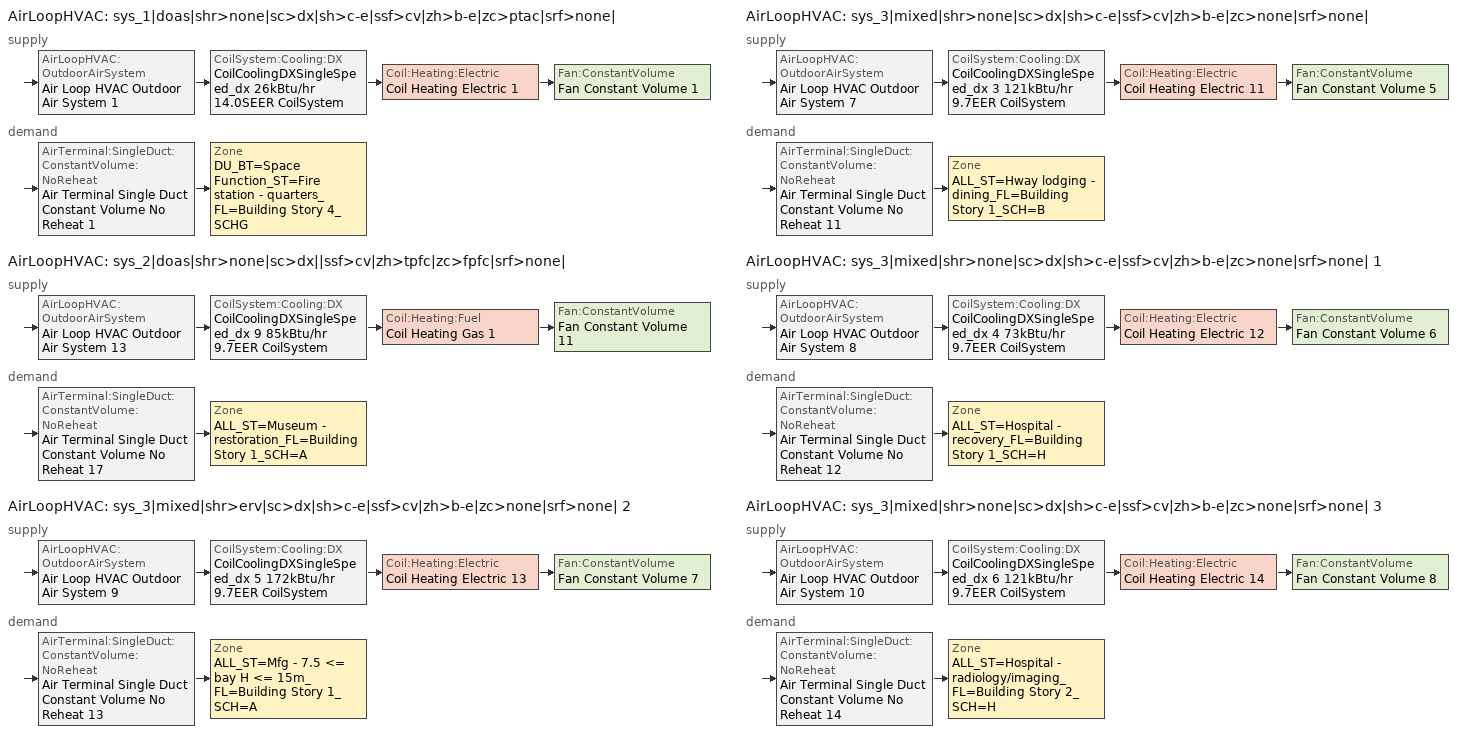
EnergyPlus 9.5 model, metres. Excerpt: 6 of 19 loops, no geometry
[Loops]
AirLoopHVAC 'sys_1|doas|shr>none|sc>dx|sh>c-e|ssf>cv|zh>b-e|zc>ptac|srf>none|'
 supply: AirLoopHVAC:OutdoorAirSystem 'Air Loop HVAC Outdoor Air System 1' > CoilSystem:Cooling:DX 'CoilCoolingDXSingleSpeed_dx 26kBtu/hr 14.0SEER CoilSystem' > Coil:Heating:Electric 'Coil Heating Electric 1' > Fan:ConstantVolume 'Fan Constant Volume 1'
 demand: AirTerminal:SingleDuct:ConstantVolume:NoReheat 'Air Terminal Single Duct Constant Volume No Reheat 1' > Zone 'DU_BT=Space Function_ST=Fire station - quarters_FL=Building Story 4_SCHG'
AirLoopHVAC 'sys_2|doas|shr>none|sc>dx||ssf>cv|zh>tpfc|zc>fpfc|srf>none|'
 supply: AirLoopHVAC:OutdoorAirSystem 'Air Loop HVAC Outdoor Air System 13' > CoilSystem:Cooling:DX 'CoilCoolingDXSingleSpeed_dx 9 85kBtu/hr 9.7EER CoilSystem' > Coil:Heating:Fuel 'Coil Heating Gas 1' > Fan:ConstantVolume 'Fan Constant Volume 11'
 demand: AirTerminal:SingleDuct:ConstantVolume:NoReheat 'Air Terminal Single Duct Constant Volume No Reheat 17' > Zone 'ALL_ST=Museum - restoration_FL=Building Story 1_SCH=A'
AirLoopHVAC 'sys_3|mixed|shr>erv|sc>dx|sh>c-e|ssf>cv|zh>b-e|zc>none|srf>none| 2'
 supply: AirLoopHVAC:OutdoorAirSystem 'Air Loop HVAC Outdoor Air System 9' > CoilSystem:Cooling:DX 'CoilCoolingDXSingleSpeed_dx 5 172kBtu/hr 9.7EER CoilSystem' > Coil:Heating:Electric 'Coil Heating Electric 13' > Fan:ConstantVolume 'Fan Constant Volume 7'
 demand: AirTerminal:SingleDuct:ConstantVolume:NoReheat 'Air Terminal Single Duct Constant Volume No Reheat 13' > Zone 'ALL_ST=Mfg - 7.5 <= bay H <= 15m_FL=Building Story 1_SCH=A'
AirLoopHVAC 'sys_3|mixed|shr>none|sc>dx|sh>c-e|ssf>cv|zh>b-e|zc>none|srf>none|'
 supply: AirLoopHVAC:OutdoorAirSystem 'Air Loop HVAC Outdoor Air System 7' > CoilSystem:Cooling:DX 'CoilCoolingDXSingleSpeed_dx 3 121kBtu/hr 9.7EER CoilSystem' > Coil:Heating:Electric 'Coil Heating Electric 11' > Fan:ConstantVolume 'Fan Constant Volume 5'
 demand: AirTerminal:SingleDuct:ConstantVolume:NoReheat 'Air Terminal Single Duct Constant Volume No Reheat 11' > Zone 'ALL_ST=Hway lodging - dining_FL=Building Story 1_SCH=B'
AirLoopHVAC 'sys_3|mixed|shr>none|sc>dx|sh>c-e|ssf>cv|zh>b-e|zc>none|srf>none| 1'
 supply: AirLoopHVAC:OutdoorAirSystem 'Air Loop HVAC Outdoor Air System 8' > CoilSystem:Cooling:DX 'CoilCoolingDXSingleSpeed_dx 4 73kBtu/hr 9.7EER CoilSystem' > Coil:Heating:Electric 'Coil Heating Electric 12' > Fan:ConstantVolume 'Fan Constant Volume 6'
 demand: AirTerminal:SingleDuct:ConstantVolume:NoReheat 'Air Terminal Single Duct Constant Volume No Reheat 12' > Zone 'ALL_ST=Hospital - recovery_FL=Building Story 1_SCH=H'
AirLoopHVAC 'sys_3|mixed|shr>none|sc>dx|sh>c-e|ssf>cv|zh>b-e|zc>none|srf>none| 3'
 supply: AirLoopHVAC:OutdoorAirSystem 'Air Loop HVAC Outdoor Air System 10' > CoilSystem:Cooling:DX 'CoilCoolingDXSingleSpeed_dx 6 121kBtu/hr 9.7EER CoilSystem' > Coil:Heating:Electric 'Coil Heating Electric 14' > Fan:ConstantVolume 'Fan Constant Volume 8'
 demand: AirTerminal:SingleDuct:ConstantVolume:NoReheat 'Air Terminal Single Duct Constant Volume No Reheat 14' > Zone 'ALL_ST=Hospital - radiology/imaging_FL=Building Story 2_SCH=H'
[ZoneControl:Thermostat] Temperature Difference Between Cutout And Setpoint {deltaC}=0
Name | Zone or ZoneList | Control Type Schedule | Control 1
ALL_ST=Hospital - radiology/imaging_FL=Building Story 2_SCH=H Thermostat | ALL_ST=Hospital - radiology/imaging_FL=Building Story 2_SCH=H | ALL_ST=Hospital - radiology/imaging_FL=Building Story 2_SCH=H Thermostat Schedule | Space Function Hospital - radiology/imaging Thermostat 3
ALL_ST=Hospital - recovery_FL=Building Story 1_SCH=H Thermostat | ALL_ST=Hospital - recovery_FL=Building Story 1_SCH=H | ALL_ST=Hospital - recovery_FL=Building Story 1_SCH=H Thermostat Schedule | Space Function Hospital - recovery Thermostat 3
ALL_ST=Hway lodging - dining_FL=Building Story 1_SCH=B Thermostat | ALL_ST=Hway lodging - dining_FL=Building Story 1_SCH=B | ALL_ST=Hway lodging - dining_FL=Building Story 1_SCH=B Thermostat Schedule | Space Function Hway lodging - dining Thermostat 3
ALL_ST=Mfg - 7.5 <= bay H <= 15m_FL=Building Story 1_SCH=A Thermostat | ALL_ST=Mfg - 7.5 <= bay H <= 15m_FL=Building Story 1_SCH=A | ALL_ST=Mfg - 7.5 <= bay H <= 15m_FL=Building Story 1_SCH=A Thermostat Schedule | Space Function Mfg - 7.5 <= bay H <= 15m Thermostat 3
ALL_ST=Museum - restoration_FL=Building Story 1_SCH=A Thermostat | ALL_ST=Museum - restoration_FL=Building Story 1_SCH=A | ALL_ST=Museum - restoration_FL=Building Story 1_SCH=A Thermostat Schedule | Space Function Museum - restoration Thermostat 3
DU_BT=Space Function_ST=Fire station - quarters_FL=Building Story 4_SCHG Thermostat | DU_BT=Space Function_ST=Fire station - quarters_FL=Building Story 4_SCHG | DU_BT=Space Function_ST=Fire station - quarters_FL=Building Story 4_SCHG Thermostat Schedule | Space Function Fire station - quarters Thermostat 3
[ThermostatSetpoint:DualSetpoint]
Name | Heating Setpoint Temperature Schedule | Cooling Setpoint Temperature Schedule
Space Function Hospital - radiology/imaging Thermostat 3; Space Function Hospital - recovery Thermostat 3 | NECB-H-Thermostat Setpoint-Heating | NECB-H-Thermostat Setpoint-Cooling
Space Function Hway lodging - dining Thermostat 3 | NECB-B-Thermostat Setpoint-Heating | NECB-B-Thermostat Setpoint-Cooling
Space Function Mfg - 7.5 <= bay H <= 15m Thermostat 3; Space Function Museum - restoration Thermostat 3 | NECB-A-Thermostat Setpoint-Heating | NECB-A-Thermostat Setpoint-Cooling
Space Function Fire station - quarters Thermostat 3 | NECB-G-Thermostat Setpoint-Heating | NECB-G-Thermostat Setpoint-Cooling
[ZoneHVAC:Baseboard:Convective:Electric] Availability Schedule=Always On Discrete; Heating Design Capacity {W}=Autosize; Efficiency=1
Zone HVAC Baseboard Convective Electric 17; Zone HVAC Baseboard Convective Electric 15; Zone HVAC Baseboard Convective Electric 14; Zone HVAC Baseboard Convective Electric 16; Zone HVAC Baseboard Convective Electric 1
[AirTerminal:SingleDuct:ConstantVolume:NoReheat] Availability Schedule=Always On Discrete; Maximum Air Flow Rate {m3/s}=AutoSize
Air Terminal Single Duct Constant Volume No Reheat 14; Air Terminal Single Duct Constant Volume No Reheat 12; Air Terminal Single Duct Constant Volume No Reheat 11; Air Terminal Single Duct Constant Volume No Reheat 13; Air Terminal Single Duct Constant Volume No Reheat 17; Air Terminal Single Duct Constant Volume No Reheat 1
[Zone equipment]
ALL_ST=Hospital - radiology/imaging_FL=Building Story 2_SCH=H: Zone HVAC Baseboard Convective Electric 17, Air Terminal Single Duct Constant Volume No Reheat 14
ALL_ST=Hospital - recovery_FL=Building Story 1_SCH=H: Zone HVAC Baseboard Convective Electric 15, Air Terminal Single Duct Constant Volume No Reheat 12
ALL_ST=Hway lodging - dining_FL=Building Story 1_SCH=B: Zone HVAC Baseboard Convective Electric 14, Air Terminal Single Duct Constant Volume No Reheat 11
ALL_ST=Mfg - 7.5 <= bay H <= 15m_FL=Building Story 1_SCH=A: Zone HVAC Baseboard Convective Electric 16, Air Terminal Single Duct Constant Volume No Reheat 13
ALL_ST=Museum - restoration_FL=Building Story 1_SCH=A: Zone HVAC Four Pipe Fan Coil 1, Air Terminal Single Duct Constant Volume No Reheat 17
DU_BT=Space Function_ST=Fire station - quarters_FL=Building Story 4_SCHG: DU_BT=Space Function_ST=Fire station - quarters_FL=Building Story 4_SCHG PTAC, Zone HVAC Baseboard Convective Electric 1, Air Terminal Single Duct Constant Volume No Reheat 1
[Sizing:Zone] Zone Cooling Design Supply Air Temperature Input Method=TemperatureDifference; Zone Cooling Design Supply Air Temperature {C}=14; Zone Cooling Design Supply Air Temperature Difference {deltaC}=11; Zone Heating Design Supply Air Temperature Input Method=TemperatureDifference; Zone Heating Design Supply Air Temperature {C}=40; Zone Heating Design Supply Air Temperature Difference {deltaC}=21; Zone Cooling Design Supply Air Humidity Ratio {kgWater/kgDryAir}=0.0085; Zone Heating Design Supply Air Humidity Ratio {kgWater/kgDryAir}=0.008; Zone Heating Sizing Factor=1.3; Zone Cooling Sizing Factor=1.1; Cooling Design Air Flow Method=DesignDay; Cooling Design Air Flow Rate {m3/s}=0; Cooling Minimum Air Flow per Zone Floor Area {m3/s-m2}=0.000762; Cooling Minimum Air Flow {m3/s}=0; Cooling Minimum Air Flow Fraction=0; Heating Design Air Flow Method=DesignDay; Heating Design Air Flow Rate {m3/s}=0; Heating Maximum Air Flow per Zone Floor Area {m3/s-m2}=0.002032; Heating Maximum Air Flow {m3/s}=0.141576; Heating Maximum Air Flow Fraction=0.3; Account for Dedicated Outdoor Air System=No
Name | Design Specification Outdoor Air Object
ALL_ST=Hospital - radiology/imaging_FL=Building Story 2_SCH=H | Space Function Hospital - radiology/imaging Ventilation
ALL_ST=Hospital - recovery_FL=Building Story 1_SCH=H | Space Function Hospital - recovery Ventilation
ALL_ST=Hway lodging - dining_FL=Building Story 1_SCH=B | Space Function Hway lodging - dining Ventilation
ALL_ST=Mfg - 7.5 <= bay H <= 15m_FL=Building Story 1_SCH=A | Space Function Mfg - 7.5 <= bay H <= 15m Ventilation
ALL_ST=Museum - restoration_FL=Building Story 1_SCH=A | Space Function Museum - restoration Ventilation
DU_BT=Space Function_ST=Fire station - quarters_FL=Building Story 4_SCHG | Space Function Fire station - quarters Ventilation
[Controller:MechanicalVentilation] Demand Controlled Ventilation=No; System Outdoor Air Method=ZoneSum
Name | Availability Schedule | Zone or ZoneList Name 1 | Design Specification Outdoor Air Object Name 1
Controller Mechanical Ventilation 10 | sys_3|mixed|shr>none|sc>dx|sh>c-e|ssf>cv|zh>b-e|zc>none|srf>none| 3 Occ Sch | ALL_ST=Hospital - radiology/imaging_FL=Building Story 2_SCH=H | Space Function Hospital - radiology/imaging Ventilation
Controller Mechanical Ventilation 8 | sys_3|mixed|shr>none|sc>dx|sh>c-e|ssf>cv|zh>b-e|zc>none|srf>none| 1 Occ Sch | ALL_ST=Hospital - recovery_FL=Building Story 1_SCH=H | Space Function Hospital - recovery Ventilation
Controller Mechanical Ventilation 7 | sys_3|mixed|shr>none|sc>dx|sh>c-e|ssf>cv|zh>b-e|zc>none|srf>none| Occ Sch | ALL_ST=Hway lodging - dining_FL=Building Story 1_SCH=B | Space Function Hway lodging - dining Ventilation
Controller Mechanical Ventilation 9 | sys_3|mixed|shr>none|sc>dx|sh>c-e|ssf>cv|zh>b-e|zc>none|srf>none| 2 Occ Sch | ALL_ST=Mfg - 7.5 <= bay H <= 15m_FL=Building Story 1_SCH=A | Space Function Mfg - 7.5 <= bay H <= 15m Ventilation
Controller Mechanical Ventilation 13 | sys_2|doas|shr>none|sc>dx||ssf>cv|zh>tpfc|zc>fpfc|srf>none| Occ Sch | ALL_ST=Museum - restoration_FL=Building Story 1_SCH=A | Space Function Museum - restoration Ventilation
Controller Mechanical Ventilation 1 | sys_1|doas|shr>none|sc>dx|sh>c-e|ssf>cv|zh>b-e|zc>ptac|srf>none| Occ Sch | DU_BT=Space Function_ST=Fire station - quarters_FL=Building Story 4_SCHG | Space Function Fire station - quarters Ventilation
[DesignSpecification:OutdoorAir] Outdoor Air Method=Sum; Outdoor Air Flow per Zone {m3/s}=0; Outdoor Air Flow Air Changes per Hour {1/hr}=0
Name | Outdoor Air Flow per Person {m3/s-person} | Outdoor Air Flow per Zone Floor Area {m3/s-m2}
Space Function Hospital - radiology/imaging Ventilation | 0 | 0.00254
Space Function Hospital - recovery Ventilation | 0.0304482 | 0
Space Function Hway lodging - dining Ventilation | 0.0711223 | 0
Space Function Mfg - 7.5 <= bay H <= 15m Ventilation | 0 | 0.00762
Space Function Museum - restoration Ventilation | 0.0152241 | 0
Space Function Fire station - quarters Ventilation | 0.0380603 | 0
[Coil:Heating:Electric] Efficiency=1; Nominal Capacity {W}=Autosize
Name | Availability Schedule
Coil Heating Electric 2 | ON_OFF_ALWAYS_OFF
Coil Heating Electric 1; Coil Heating Electric 13; Coil Heating Electric 11; Coil Heating Electric 12; Coil Heating Electric 14 | Always On Discrete
[Fan:ConstantVolume] Fan Total Efficiency=0.39975; Pressure Rise {Pa}=640; Maximum Flow Rate {m3/s}=AutoSize; Motor Efficiency=0.615; Motor In Airstream Fraction=1
Name | Availability Schedule
Fan Constant Volume 2 | Always On Discrete
Fan Constant Volume 1 | sys_1|doas|shr>none|sc>dx|sh>c-e|ssf>cv|zh>b-e|zc>ptac|srf>none| Occ Sch
Fan Constant Volume 11 | sys_2|doas|shr>none|sc>dx||ssf>cv|zh>tpfc|zc>fpfc|srf>none| Occ Sch
Fan Constant Volume 7 | sys_3|mixed|shr>none|sc>dx|sh>c-e|ssf>cv|zh>b-e|zc>none|srf>none| 2 Occ Sch
Fan Constant Volume 5 | sys_3|mixed|shr>none|sc>dx|sh>c-e|ssf>cv|zh>b-e|zc>none|srf>none| Occ Sch
Fan Constant Volume 6 | sys_3|mixed|shr>none|sc>dx|sh>c-e|ssf>cv|zh>b-e|zc>none|srf>none| 1 Occ Sch
Fan Constant Volume 8 | sys_3|mixed|shr>none|sc>dx|sh>c-e|ssf>cv|zh>b-e|zc>none|srf>none| 3 Occ Sch
[ZoneHVAC:PackagedTerminalAirConditioner]
DU_BT=Space Function_ST=Fire station - quarters_FL=Building Story 4_SCHG PTAC: Availability Schedule=Always On Discrete; Cooling Supply Air Flow Rate {m3/s}=Autosize; Heating Supply Air Flow Rate {m3/s}=Autosize; No Load Supply Air Flow Rate {m3/s}=Autosize; Cooling Outdoor Air Flow Rate {m3/s}=1e-05; Heating Outdoor Air Flow Rate {m3/s}=1e-05; No Load Outdoor Air Flow Rate {m3/s}=1e-05; Supply Air Fan=Fan Constant Volume 2; Heating Coil=Coil Heating Electric 2; Cooling Coil=Coil Cooling DX Single Speed 1 55kBtu/hr 9.3EER; Fan Placement=DrawThrough
[Coil:Cooling:DX:SingleSpeed] Gross Rated Total Cooling Capacity {W}=Autosize; Gross Rated Sensible Heat Ratio=Autosize; Rated Air Flow Rate {m3/s}=Autosize; Rated Evaporator Fan Power Per Volume Flow Rate {W/(m3/s)}=773.3; Total Cooling Capacity Function of Temperature Curve=DXCOOL-NECB2011-REF-CAPFT; Total Cooling Capacity Function of Flow Fraction Curve=DXCOOL-NECB2011-REF-CAPFFLOW; Energy Input Ratio Function of Temperature Curve=DXCOOL-NECB2011-REF-COOLEIRFT; Energy Input Ratio Function of Flow Fraction Curve=DXCOOL-NECB2011-REF-COOLEIRFFLOW; Part Load Fraction Correlation Curve=DXCOOL-NECB2011-REF-COOLPLFFPLR; Minimum Outdoor Dry-Bulb Temperature for Compressor Operation {C}=-25; Condenser Type=AirCooled; Evaporative Condenser Effectiveness=0; Evaporative Condenser Air Flow Rate {m3/s}=Autosize; Evaporative Condenser Pump Rated Power Consumption {W}=Autosize; Crankcase Heater Capacity {W}=0; Maximum Outdoor Dry-Bulb Temperature for Crankcase Heater Operation {C}=0; Basin Heater Capacity {W/K}=0; Basin Heater Setpoint Temperature {C}=10
Name | Availability Schedule | Gross Rated Cooling COP {W/W}
Coil Cooling DX Single Speed 1 55kBtu/hr 9.3EER | Always On Discrete | 3.23448
CoilCoolingDXSingleSpeed_dx 26kBtu/hr 14.0SEER | Always On Discrete | 4.11713
CoilCoolingDXSingleSpeed_dx 9 85kBtu/hr 9.7EER | tpfc_clg_availability | 3.36599
CoilCoolingDXSingleSpeed_dx 5 172kBtu/hr 9.7EER; CoilCoolingDXSingleSpeed_dx 3 121kBtu/hr 9.7EER; CoilCoolingDXSingleSpeed_dx 4 73kBtu/hr 9.7EER; CoilCoolingDXSingleSpeed_dx 6 121kBtu/hr 9.7EER | Always On Discrete | 3.36599
[AirLoopHVAC] Design Supply Air Flow Rate {m3/s}=AutoSize; Design Return Air Flow Fraction of Supply Air Flow=1
sys_1|doas|shr>none|sc>dx|sh>c-e|ssf>cv|zh>b-e|zc>ptac|srf>none|; sys_2|doas|shr>none|sc>dx||ssf>cv|zh>tpfc|zc>fpfc|srf>none|; sys_3|mixed|shr>erv|sc>dx|sh>c-e|ssf>cv|zh>b-e|zc>none|srf>none| 2; sys_3|mixed|shr>none|sc>dx|sh>c-e|ssf>cv|zh>b-e|zc>none|srf>none|; sys_3|mixed|shr>none|sc>dx|sh>c-e|ssf>cv|zh>b-e|zc>none|srf>none| 1; sys_3|mixed|shr>none|sc>dx|sh>c-e|ssf>cv|zh>b-e|zc>none|srf>none| 3
[Sizing:System] Design Outdoor Air Flow Rate {m3/s}=Autosize; Central Heating Maximum System Air Flow Ratio=1; Preheat Design Temperature {C}=7; Preheat Design Humidity Ratio {kgWater/kgDryAir}=0.008; Precool Design Temperature {C}=13; Precool Design Humidity Ratio {kgWater/kgDryAir}=0.008; Central Cooling Design Supply Air Temperature {C}=13; Type of Zone Sum to Use=NonCoincident; Central Cooling Design Supply Air Humidity Ratio {kgWater/kgDryAir}=0.0085; Central Heating Design Supply Air Humidity Ratio {kgWater/kgDryAir}=0.008; Cooling Supply Air Flow Rate Method=DesignDay; Cooling Supply Air Flow Rate {m3/s}=0; Cooling Supply Air Flow Rate Per Floor Area {m3/s-m2}=0.00996765; Cooling Fraction of Autosized Cooling Supply Air Flow Rate=1; Cooling Supply Air Flow Rate Per Unit Cooling Capacity {m3/s-W}=3.94755e-05; Heating Supply Air Flow Rate Method=DesignDay; Heating Supply Air Flow Rate {m3/s}=0; Heating Supply Air Flow Rate Per Floor Area {m3/s-m2}=0.00996765; Heating Fraction of Autosized Heating Supply Air Flow Rate=1; Heating Fraction of Autosized Cooling Supply Air Flow Rate=1; Heating Supply Air Flow Rate Per Unit Heating Capacity {m3/s-W}=3.15882e-05; System Outdoor Air Method=ZoneSum; Zone Maximum Outdoor Air Fraction=1; Cooling Design Capacity Method=CoolingDesignCapacity; Cooling Design Capacity {W}=Autosize; Cooling Design Capacity Per Floor Area {W/m2}=234.7; Fraction of Autosized Cooling Design Capacity=1; Heating Design Capacity Method=HeatingDesignCapacity; Heating Design Capacity {W}=Autosize; Heating Design Capacity Per Floor Area {W/m2}=157; Fraction of Autosized Heating Design Capacity=1; Central Cooling Capacity Control Method=OnOff
Name | Type of Load to Size On | Central Heating Design Supply Air Temperature {C} | 100% Outdoor Air in Cooling | 100% Outdoor Air in Heating
sys_1|doas|shr>none|sc>dx|sh>c-e|ssf>cv|zh>b-e|zc>ptac|srf>none| | VentilationRequirement | 43 | Yes | Yes
sys_2|doas|shr>none|sc>dx||ssf>cv|zh>tpfc|zc>fpfc|srf>none| | Sensible | 13.1 | No | No
sys_3|mixed|shr>erv|sc>dx|sh>c-e|ssf>cv|zh>b-e|zc>none|srf>none| 2; sys_3|mixed|shr>none|sc>dx|sh>c-e|ssf>cv|zh>b-e|zc>none|srf>none|; sys_3|mixed|shr>none|sc>dx|sh>c-e|ssf>cv|zh>b-e|zc>none|srf>none| 1; sys_3|mixed|shr>none|sc>dx|sh>c-e|ssf>cv|zh>b-e|zc>none|srf>none| 3 | Sensible | 43 | No | No
[Controller:OutdoorAir] Minimum Outdoor Air Flow Rate {m3/s}=Autosize; Maximum Outdoor Air Flow Rate {m3/s}=Autosize; Economizer Control Action Type=ModulateFlow; Lockout Type=NoLockout; Minimum Limit Type=FixedMinimum; High Humidity Control=No; Control High Indoor Humidity Based on Outdoor Humidity Ratio=Yes
Name | Economizer Control Type | Economizer Maximum Limit Dry-Bulb Temperature {C} | Economizer Maximum Limit Enthalpy {J/kg} | Economizer Minimum Limit Dry-Bulb Temperature {C} | Minimum Outdoor Air Schedule | Mechanical Ventilation Controller | Heat Recovery Bypass Control Type
Controller Outdoor Air 1 | NoEconomizer | 28 | 64000 | -100 | sys_1|doas|shr>none|sc>dx|sh>c-e|ssf>cv|zh>b-e|zc>ptac|srf>none| Occ Sch | Controller Mechanical Ventilation 1 | BypassWhenWithinEconomizerLimits
Controller Outdoor Air 13 | DifferentialEnthalpy |  |  |  | sys_2|doas|shr>none|sc>dx||ssf>cv|zh>tpfc|zc>fpfc|srf>none| Occ Sch | Controller Mechanical Ventilation 13 | BypassWhenWithinEconomizerLimits
Controller Outdoor Air 9 | DifferentialEnthalpy |  |  |  | sys_3|mixed|shr>none|sc>dx|sh>c-e|ssf>cv|zh>b-e|zc>none|srf>none| 2 Occ Sch | Controller Mechanical Ventilation 9 | BypassWhenOAFlowGreaterThanMinimum
Controller Outdoor Air 7 | DifferentialEnthalpy |  |  |  | sys_3|mixed|shr>none|sc>dx|sh>c-e|ssf>cv|zh>b-e|zc>none|srf>none| Occ Sch | Controller Mechanical Ventilation 7 | BypassWhenWithinEconomizerLimits
Controller Outdoor Air 8 | DifferentialEnthalpy |  |  |  | sys_3|mixed|shr>none|sc>dx|sh>c-e|ssf>cv|zh>b-e|zc>none|srf>none| 1 Occ Sch | Controller Mechanical Ventilation 8 | BypassWhenWithinEconomizerLimits
Controller Outdoor Air 10 | DifferentialEnthalpy |  |  |  | sys_3|mixed|shr>none|sc>dx|sh>c-e|ssf>cv|zh>b-e|zc>none|srf>none| 3 Occ Sch | Controller Mechanical Ventilation 10 | BypassWhenWithinEconomizerLimits
[SetpointManager:MixedAir] Control Variable=Temperature
Node 35 OS Default SPM; Node 33 OS Default SPM; Node 32 OS Default SPM; Node 272 OS Default SPM; Node 271 OS Default SPM; Node 270 OS Default SPM; Node 197 OS Default SPM; Node 196 OS Default SPM; Node 195 OS Default SPM; Node 173 OS Default SPM; Node 172 OS Default SPM; Node 171 OS Default SPM; Node 185 OS Default SPM; Node 184 OS Default SPM; Node 183 OS Default SPM; Node 209 OS Default SPM; Node 208 OS Default SPM; Node 207 OS Default SPM
[CoilSystem:Cooling:DX]
Name | Availability Schedule | Cooling Coil
CoilCoolingDXSingleSpeed_dx 26kBtu/hr 14.0SEER CoilSystem | Always On Discrete | CoilCoolingDXSingleSpeed_dx 26kBtu/hr 14.0SEER
CoilCoolingDXSingleSpeed_dx 9 85kBtu/hr 9.7EER CoilSystem | tpfc_clg_availability | CoilCoolingDXSingleSpeed_dx 9 85kBtu/hr 9.7EER
CoilCoolingDXSingleSpeed_dx 5 172kBtu/hr 9.7EER CoilSystem | Always On Discrete | CoilCoolingDXSingleSpeed_dx 5 172kBtu/hr 9.7EER
CoilCoolingDXSingleSpeed_dx 3 121kBtu/hr 9.7EER CoilSystem | Always On Discrete | CoilCoolingDXSingleSpeed_dx 3 121kBtu/hr 9.7EER
CoilCoolingDXSingleSpeed_dx 4 73kBtu/hr 9.7EER CoilSystem | Always On Discrete | CoilCoolingDXSingleSpeed_dx 4 73kBtu/hr 9.7EER
CoilCoolingDXSingleSpeed_dx 6 121kBtu/hr 9.7EER CoilSystem | Always On Discrete | CoilCoolingDXSingleSpeed_dx 6 121kBtu/hr 9.7EER
[SetpointManager:Scheduled]
Setpoint Manager Scheduled 1: Control Variable=Temperature; Schedule=Makeup-Air Unit Supply Air Temp
[Coil:Heating:Fuel]
Coil Heating Gas 1: Availability Schedule=Always On Discrete; Fuel Type=NaturalGas; Burner Efficiency=0.924; Nominal Capacity {W}=AutoSize; Parasitic Electric Load {W}=0; Part Load Fraction Correlation Curve=FURNACE-EFFPLR-NECB2011; Parasitic Fuel Load {W}=0
[SetpointManager:SingleZone:Reheat] Control Variable=Temperature
Name | Minimum Supply Air Temperature {C} | Maximum Supply Air Temperature {C} | Control Zone
Setpoint Manager Single Zone Reheat 9 | 13.1 | 13 | ALL_ST=Museum - restoration_FL=Building Story 1_SCH=A
Setpoint Manager Single Zone Reheat 5 | 13 | 43 | ALL_ST=Mfg - 7.5 <= bay H <= 15m_FL=Building Story 1_SCH=A
Setpoint Manager Single Zone Reheat 3 | 13 | 43 | ALL_ST=Hway lodging - dining_FL=Building Story 1_SCH=B
Setpoint Manager Single Zone Reheat 4 | 13 | 43 | ALL_ST=Hospital - recovery_FL=Building Story 1_SCH=H
Setpoint Manager Single Zone Reheat 6 | 13 | 43 | ALL_ST=Hospital - radiology/imaging_FL=Building Story 2_SCH=H
[HeatExchanger:AirToAir:SensibleAndLatent]
sys_3|mixed|shr>none|sc>dx|sh>c-e|ssf>cv|zh>b-e|zc>none|srf>none| 2 ERV: Availability Schedule=Always On Discrete; Nominal Supply Air Flow Rate {m3/s}=Autosize; Sensible Effectiveness at 100% Heating Air Flow=0.5; Latent Effectiveness at 100% Heating Air Flow=0.5; Sensible Effectiveness at 75% Heating Air Flow=0.5; Latent Effectiveness at 75% Heating Air Flow=0.5; Sensible Effectiveness at 100% Cooling Air Flow=0.5; Latent Effectiveness at 100% Cooling Air Flow=0.5; Sensible Effectiveness at 75% Cooling Air Flow=0.5; Latent Effectiveness at 75% Cooling Air Flow=0.5; Nominal Electric Power {W}=2236.94; Supply Air Outlet Temperature Control=Yes; Heat Exchanger Type=Rotary; Frost Control Type=ExhaustOnly; Threshold Temperature {C}=-23.3; Initial Defrost Time Fraction=0.167; Rate of Defrost Time Fraction Increase {1/K}=1.44; Economizer Lockout=Yes
[SetpointManager:OutdoorAirPretreat]
Setpoint Manager Outdoor Air Pretreat 1: Control Variable=Temperature; Minimum Setpoint Temperature {C}=-99; Maximum Setpoint Temperature {C}=99; Minimum Setpoint Humidity Ratio {kgWater/kgDryAir}=1e-05; Maximum Setpoint Humidity Ratio {kgWater/kgDryAir}=1
[Schedule:Compact]
ALL_ST=Hospital - radiology/imaging_FL=Building Story 2_SCH=H Thermostat Schedule; ALL_ST=Hospital - recovery_FL=Building Story 1_SCH=H Thermostat Schedule; ALL_ST=Hway lodging - dining_FL=Building Story 1_SCH=B Thermostat Schedule; ALL_ST=Mfg - 7.5 <= bay H <= 15m_FL=Building Story 1_SCH=A Thermostat Schedule; ALL_ST=Museum - restoration_FL=Building Story 1_SCH=A Thermostat Schedule; DU_BT=Space Function_ST=Fire station - quarters_FL=Building Story 4_SCHG Thermostat Schedule: Through: 12/31, For: AllDays, Until: 24:00, 4
[Schedule:Day:Interval]
NECB-H-Thermostat Setpoint-Heating Sun|Hol Day; NECB-H-Thermostat Setpoint-Heating Default|Wkdy Day; NECB-H-Thermostat Setpoint-Heating Sat Day; NECB-H-Thermostat Setpoint-Heating Default; NECB-G-Thermostat Setpoint-Heating Sun|Hol Day; NECB-G-Thermostat Setpoint-Heating Default|Wkdy Day; NECB-G-Thermostat Setpoint-Heating Sat Day; NECB-G-Thermostat Setpoint-Heating Default: No, 01:00, 22, 07:00, 18, 08:00, 20, 24:00, 22
NECB-H-Thermostat Setpoint-Cooling Sun|Hol Day; NECB-H-Thermostat Setpoint-Cooling Default|Wkdy Day; NECB-H-Thermostat Setpoint-Cooling Sat Day; NECB-H-Thermostat Setpoint-Cooling Default; NECB-G-Thermostat Setpoint-Cooling Sun|Hol Day; NECB-G-Thermostat Setpoint-Cooling Default|Wkdy Day; NECB-G-Thermostat Setpoint-Cooling Sat Day; NECB-G-Thermostat Setpoint-Cooling Default: No, 24:00, 24
sys_3|mixed|shr>none|sc>dx|sh>c-e|ssf>cv|zh>b-e|zc>none|srf>none| 3 Occ Sch Default; sys_3|mixed|shr>none|sc>dx|sh>c-e|ssf>cv|zh>b-e|zc>none|srf>none| 3 Occ Sch Summer Design Day; sys_3|mixed|shr>none|sc>dx|sh>c-e|ssf>cv|zh>b-e|zc>none|srf>none| 3 Occ Sch Winter Design Day; sys_3|mixed|shr>none|sc>dx|sh>c-e|ssf>cv|zh>b-e|zc>none|srf>none| 1 Occ Sch Default; sys_3|mixed|shr>none|sc>dx|sh>c-e|ssf>cv|zh>b-e|zc>none|srf>none| 1 Occ Sch Summer Design Day; sys_3|mixed|shr>none|sc>dx|sh>c-e|ssf>cv|zh>b-e|zc>none|srf>none| 1 Occ Sch Winter Design Day; sys_3|mixed|shr>none|sc>dx|sh>c-e|ssf>cv|zh>b-e|zc>none|srf>none| Occ Sch Summer Design Day; sys_3|mixed|shr>none|sc>dx|sh>c-e|ssf>cv|zh>b-e|zc>none|srf>none| Occ Sch Winter Design Day; sys_3|mixed|shr>none|sc>dx|sh>c-e|ssf>cv|zh>b-e|zc>none|srf>none| 2 Occ Sch Summer Design Day; sys_3|mixed|shr>none|sc>dx|sh>c-e|ssf>cv|zh>b-e|zc>none|srf>none| 2 Occ Sch Winter Design Day; sys_2|doas|shr>none|sc>dx||ssf>cv|zh>tpfc|zc>fpfc|srf>none| Occ Sch Summer Design Day; sys_2|doas|shr>none|sc>dx||ssf>cv|zh>tpfc|zc>fpfc|srf>none| Occ Sch Winter Design Day; sys_1|doas|shr>none|sc>dx|sh>c-e|ssf>cv|zh>b-e|zc>ptac|srf>none| Occ Sch Default; sys_1|doas|shr>none|sc>dx|sh>c-e|ssf>cv|zh>b-e|zc>ptac|srf>none| Occ Sch Summer Design Day; sys_1|doas|shr>none|sc>dx|sh>c-e|ssf>cv|zh>b-e|zc>ptac|srf>none| Occ Sch Winter Design Day; tpfc_clg_availability_sch_rule_day 1: No, 24:00, 1
NECB-B-Thermostat Setpoint-Heating Sun|Hol Day: No, 01:00, 18, 02:00, 22, 09:00, 18, 10:00, 20, 23:00, 22, 24:00, 18
NECB-B-Thermostat Setpoint-Heating Default|Wkdy Day; NECB-B-Thermostat Setpoint-Heating Sat Day; NECB-B-Thermostat Setpoint-Heating Default: No, 02:00, 22, 08:00, 18, 09:00, 20, 24:00, 22
NECB-B-Thermostat Setpoint-Cooling Sun|Hol Day: No, 09:00, 35, 23:00, 24, 24:00, 35
NECB-B-Thermostat Setpoint-Cooling Default|Wkdy Day; NECB-B-Thermostat Setpoint-Cooling Sat Day; NECB-B-Thermostat Setpoint-Cooling Default: No, 01:00, 24, 08:00, 35, 24:00, 24
sys_3|mixed|shr>none|sc>dx|sh>c-e|ssf>cv|zh>b-e|zc>none|srf>none| Occ Sch Sunday: No, 01:00, 0, 02:00, 1, 11:00, 0, 23:00, 1, 24:00, 0
sys_3|mixed|shr>none|sc>dx|sh>c-e|ssf>cv|zh>b-e|zc>none|srf>none| Occ Sch Default: No, 01:00, 1, 10:00, 0, 24:00, 1
sys_3|mixed|shr>none|sc>dx|sh>c-e|ssf>cv|zh>b-e|zc>none|srf>none| Occ Sch Saturday: No, 02:00, 1, 10:00, 0, 24:00, 1
NECB-A-Thermostat Setpoint-Heating Sun|Hol Day; NECB-A-Thermostat Setpoint-Heating Sat Day: No, 24:00, 18
NECB-A-Thermostat Setpoint-Heating Default|Wkdy Day; NECB-A-Thermostat Setpoint-Heating Default: No, 06:00, 18, 07:00, 20, 21:00, 22, 24:00, 18
NECB-A-Thermostat Setpoint-Cooling Sun|Hol Day; NECB-A-Thermostat Setpoint-Cooling Sat Day: No, 24:00, 35
NECB-A-Thermostat Setpoint-Cooling Default|Wkdy Day; NECB-A-Thermostat Setpoint-Cooling Default: No, 06:00, 35, 21:00, 24, 24:00, 35
sys_3|mixed|shr>none|sc>dx|sh>c-e|ssf>cv|zh>b-e|zc>none|srf>none| 2 Occ Sch Sunday; sys_2|doas|shr>none|sc>dx||ssf>cv|zh>tpfc|zc>fpfc|srf>none| Occ Sch Sunday; Schedule Day 7; tpfc_clg_availability_sch_rule_day; tpfc_clg_availability_sch_rule_day 2: No, 24:00, 0
sys_3|mixed|shr>none|sc>dx|sh>c-e|ssf>cv|zh>b-e|zc>none|srf>none| 2 Occ Sch Default; sys_2|doas|shr>none|sc>dx||ssf>cv|zh>tpfc|zc>fpfc|srf>none| Occ Sch Default: No, 08:00, 0, 19:00, 1, 24:00, 0
sunON_OFF_ALWAYS_OFF 1; wkdON_OFF_ALWAYS_OFF 1; satON_OFF_ALWAYS_OFF 1; Schedule Day 3: No, 01:00, 0, 02:00, 0, 03:00, 0, 04:00, 0, 05:00, 0, 06:00, 0, 07:00, 0, 08:00, 0, 09:00, 0, 10:00, 0, 11:00, 0, 12:00, 0, 13:00, 0, 14:00, 0, 15:00, 0, 16:00, 0, 17:00, 0, 18:00, 0, 19:00, 0, 20:00, 0, 21:00, 0, 22:00, 0, 23:00, 0, 24:00, 0
Makeup Air Unit Supply Air Temp Default: No, 24:00, 20
[Schedule:Week:Daily]
NECB-H-Thermostat Setpoint-Heating Week Rule - Jan1-Dec31: NECB-H-Thermostat Setpoint-Heating Sun|Hol Day, NECB-H-Thermostat Setpoint-Heating Default|Wkdy Day, NECB-H-Thermostat Setpoint-Heating Default|Wkdy Day, NECB-H-Thermostat Setpoint-Heating Default|Wkdy Day, NECB-H-Thermostat Setpoint-Heating Default|Wkdy Day, NECB-H-Thermostat Setpoint-Heating Default|Wkdy Day, NECB-H-Thermostat Setpoint-Heating Sat Day, NECB-H-Thermostat Setpoint-Heating Default, NECB-H-Thermostat Setpoint-Heating Default, NECB-H-Thermostat Setpoint-Heating Default, NECB-H-Thermostat Setpoint-Heating Default, NECB-H-Thermostat Setpoint-Heating Default
NECB-H-Thermostat Setpoint-Cooling Week Rule - Jan1-Dec31: NECB-H-Thermostat Setpoint-Cooling Sun|Hol Day, NECB-H-Thermostat Setpoint-Cooling Default|Wkdy Day, NECB-H-Thermostat Setpoint-Cooling Default|Wkdy Day, NECB-H-Thermostat Setpoint-Cooling Default|Wkdy Day, NECB-H-Thermostat Setpoint-Cooling Default|Wkdy Day, NECB-H-Thermostat Setpoint-Cooling Default|Wkdy Day, NECB-H-Thermostat Setpoint-Cooling Sat Day, NECB-H-Thermostat Setpoint-Cooling Default, NECB-H-Thermostat Setpoint-Cooling Default, NECB-H-Thermostat Setpoint-Cooling Default, NECB-H-Thermostat Setpoint-Cooling Default, NECB-H-Thermostat Setpoint-Cooling Default
sys_3|mixed|shr>none|sc>dx|sh>c-e|ssf>cv|zh>b-e|zc>none|srf>none| 3 Occ Sch Week Rule - Jan1-Dec31: sys_3|mixed|shr>none|sc>dx|sh>c-e|ssf>cv|zh>b-e|zc>none|srf>none| 3 Occ Sch Default, sys_3|mixed|shr>none|sc>dx|sh>c-e|ssf>cv|zh>b-e|zc>none|srf>none| 3 Occ Sch Default, sys_3|mixed|shr>none|sc>dx|sh>c-e|ssf>cv|zh>b-e|zc>none|srf>none| 3 Occ Sch Default, sys_3|mixed|shr>none|sc>dx|sh>c-e|ssf>cv|zh>b-e|zc>none|srf>none| 3 Occ Sch Default, sys_3|mixed|shr>none|sc>dx|sh>c-e|ssf>cv|zh>b-e|zc>none|srf>none| 3 Occ Sch Default, sys_3|mixed|shr>none|sc>dx|sh>c-e|ssf>cv|zh>b-e|zc>none|srf>none| 3 Occ Sch Default, sys_3|mixed|shr>none|sc>dx|sh>c-e|ssf>cv|zh>b-e|zc>none|srf>none| 3 Occ Sch Default, sys_3|mixed|shr>none|sc>dx|sh>c-e|ssf>cv|zh>b-e|zc>none|srf>none| 3 Occ Sch Default, sys_3|mixed|shr>none|sc>dx|sh>c-e|ssf>cv|zh>b-e|zc>none|srf>none| 3 Occ Sch Summer Design Day, sys_3|mixed|shr>none|sc>dx|sh>c-e|ssf>cv|zh>b-e|zc>none|srf>none| 3 Occ Sch Winter Design Day, sys_3|mixed|shr>none|sc>dx|sh>c-e|ssf>cv|zh>b-e|zc>none|srf>none| 3 Occ Sch Default, sys_3|mixed|shr>none|sc>dx|sh>c-e|ssf>cv|zh>b-e|zc>none|srf>none| 3 Occ Sch Default
sys_3|mixed|shr>none|sc>dx|sh>c-e|ssf>cv|zh>b-e|zc>none|srf>none| 1 Occ Sch Week Rule - Jan1-Dec31: sys_3|mixed|shr>none|sc>dx|sh>c-e|ssf>cv|zh>b-e|zc>none|srf>none| 1 Occ Sch Default, sys_3|mixed|shr>none|sc>dx|sh>c-e|ssf>cv|zh>b-e|zc>none|srf>none| 1 Occ Sch Default, sys_3|mixed|shr>none|sc>dx|sh>c-e|ssf>cv|zh>b-e|zc>none|srf>none| 1 Occ Sch Default, sys_3|mixed|shr>none|sc>dx|sh>c-e|ssf>cv|zh>b-e|zc>none|srf>none| 1 Occ Sch Default, sys_3|mixed|shr>none|sc>dx|sh>c-e|ssf>cv|zh>b-e|zc>none|srf>none| 1 Occ Sch Default, sys_3|mixed|shr>none|sc>dx|sh>c-e|ssf>cv|zh>b-e|zc>none|srf>none| 1 Occ Sch Default, sys_3|mixed|shr>none|sc>dx|sh>c-e|ssf>cv|zh>b-e|zc>none|srf>none| 1 Occ Sch Default, sys_3|mixed|shr>none|sc>dx|sh>c-e|ssf>cv|zh>b-e|zc>none|srf>none| 1 Occ Sch Default, sys_3|mixed|shr>none|sc>dx|sh>c-e|ssf>cv|zh>b-e|zc>none|srf>none| 1 Occ Sch Summer Design Day, sys_3|mixed|shr>none|sc>dx|sh>c-e|ssf>cv|zh>b-e|zc>none|srf>none| 1 Occ Sch Winter Design Day, sys_3|mixed|shr>none|sc>dx|sh>c-e|ssf>cv|zh>b-e|zc>none|srf>none| 1 Occ Sch Default, sys_3|mixed|shr>none|sc>dx|sh>c-e|ssf>cv|zh>b-e|zc>none|srf>none| 1 Occ Sch Default
NECB-B-Thermostat Setpoint-Heating Week Rule - Jan1-Dec31: NECB-B-Thermostat Setpoint-Heating Sun|Hol Day, NECB-B-Thermostat Setpoint-Heating Default|Wkdy Day, NECB-B-Thermostat Setpoint-Heating Default|Wkdy Day, NECB-B-Thermostat Setpoint-Heating Default|Wkdy Day, NECB-B-Thermostat Setpoint-Heating Default|Wkdy Day, NECB-B-Thermostat Setpoint-Heating Default|Wkdy Day, NECB-B-Thermostat Setpoint-Heating Sat Day, NECB-B-Thermostat Setpoint-Heating Default, NECB-B-Thermostat Setpoint-Heating Default, NECB-B-Thermostat Setpoint-Heating Default, NECB-B-Thermostat Setpoint-Heating Default, NECB-B-Thermostat Setpoint-Heating Default
NECB-B-Thermostat Setpoint-Cooling Week Rule - Jan1-Dec31: NECB-B-Thermostat Setpoint-Cooling Sun|Hol Day, NECB-B-Thermostat Setpoint-Cooling Default|Wkdy Day, NECB-B-Thermostat Setpoint-Cooling Default|Wkdy Day, NECB-B-Thermostat Setpoint-Cooling Default|Wkdy Day, NECB-B-Thermostat Setpoint-Cooling Default|Wkdy Day, NECB-B-Thermostat Setpoint-Cooling Default|Wkdy Day, NECB-B-Thermostat Setpoint-Cooling Sat Day, NECB-B-Thermostat Setpoint-Cooling Default, NECB-B-Thermostat Setpoint-Cooling Default, NECB-B-Thermostat Setpoint-Cooling Default, NECB-B-Thermostat Setpoint-Cooling Default, NECB-B-Thermostat Setpoint-Cooling Default
sys_3|mixed|shr>none|sc>dx|sh>c-e|ssf>cv|zh>b-e|zc>none|srf>none| Occ Sch Week Rule - Jan1-Dec31: sys_3|mixed|shr>none|sc>dx|sh>c-e|ssf>cv|zh>b-e|zc>none|srf>none| Occ Sch Sunday, sys_3|mixed|shr>none|sc>dx|sh>c-e|ssf>cv|zh>b-e|zc>none|srf>none| Occ Sch Default, sys_3|mixed|shr>none|sc>dx|sh>c-e|ssf>cv|zh>b-e|zc>none|srf>none| Occ Sch Default, sys_3|mixed|shr>none|sc>dx|sh>c-e|ssf>cv|zh>b-e|zc>none|srf>none| Occ Sch Default, sys_3|mixed|shr>none|sc>dx|sh>c-e|ssf>cv|zh>b-e|zc>none|srf>none| Occ Sch Default, sys_3|mixed|shr>none|sc>dx|sh>c-e|ssf>cv|zh>b-e|zc>none|srf>none| Occ Sch Default, sys_3|mixed|shr>none|sc>dx|sh>c-e|ssf>cv|zh>b-e|zc>none|srf>none| Occ Sch Saturday, sys_3|mixed|shr>none|sc>dx|sh>c-e|ssf>cv|zh>b-e|zc>none|srf>none| Occ Sch Default, sys_3|mixed|shr>none|sc>dx|sh>c-e|ssf>cv|zh>b-e|zc>none|srf>none| Occ Sch Summer Design Day, sys_3|mixed|shr>none|sc>dx|sh>c-e|ssf>cv|zh>b-e|zc>none|srf>none| Occ Sch Winter Design Day, sys_3|mixed|shr>none|sc>dx|sh>c-e|ssf>cv|zh>b-e|zc>none|srf>none| Occ Sch Default, sys_3|mixed|shr>none|sc>dx|sh>c-e|ssf>cv|zh>b-e|zc>none|srf>none| Occ Sch Default
NECB-A-Thermostat Setpoint-Heating Week Rule - Jan1-Dec31: NECB-A-Thermostat Setpoint-Heating Sun|Hol Day, NECB-A-Thermostat Setpoint-Heating Default|Wkdy Day, NECB-A-Thermostat Setpoint-Heating Default|Wkdy Day, NECB-A-Thermostat Setpoint-Heating Default|Wkdy Day, NECB-A-Thermostat Setpoint-Heating Default|Wkdy Day, NECB-A-Thermostat Setpoint-Heating Default|Wkdy Day, NECB-A-Thermostat Setpoint-Heating Sat Day, NECB-A-Thermostat Setpoint-Heating Default, NECB-A-Thermostat Setpoint-Heating Default, NECB-A-Thermostat Setpoint-Heating Default, NECB-A-Thermostat Setpoint-Heating Default, NECB-A-Thermostat Setpoint-Heating Default
NECB-A-Thermostat Setpoint-Cooling Week Rule - Jan1-Dec31: NECB-A-Thermostat Setpoint-Cooling Sun|Hol Day, NECB-A-Thermostat Setpoint-Cooling Default|Wkdy Day, NECB-A-Thermostat Setpoint-Cooling Default|Wkdy Day, NECB-A-Thermostat Setpoint-Cooling Default|Wkdy Day, NECB-A-Thermostat Setpoint-Cooling Default|Wkdy Day, NECB-A-Thermostat Setpoint-Cooling Default|Wkdy Day, NECB-A-Thermostat Setpoint-Cooling Sat Day, NECB-A-Thermostat Setpoint-Cooling Default, NECB-A-Thermostat Setpoint-Cooling Default, NECB-A-Thermostat Setpoint-Cooling Default, NECB-A-Thermostat Setpoint-Cooling Default, NECB-A-Thermostat Setpoint-Cooling Default
sys_3|mixed|shr>none|sc>dx|sh>c-e|ssf>cv|zh>b-e|zc>none|srf>none| 2 Occ Sch Week Rule - Jan1-Dec31: sys_3|mixed|shr>none|sc>dx|sh>c-e|ssf>cv|zh>b-e|zc>none|srf>none| 2 Occ Sch Sunday, sys_3|mixed|shr>none|sc>dx|sh>c-e|ssf>cv|zh>b-e|zc>none|srf>none| 2 Occ Sch Default, sys_3|mixed|shr>none|sc>dx|sh>c-e|ssf>cv|zh>b-e|zc>none|srf>none| 2 Occ Sch Default, sys_3|mixed|shr>none|sc>dx|sh>c-e|ssf>cv|zh>b-e|zc>none|srf>none| 2 Occ Sch Default, sys_3|mixed|shr>none|sc>dx|sh>c-e|ssf>cv|zh>b-e|zc>none|srf>none| 2 Occ Sch Default, sys_3|mixed|shr>none|sc>dx|sh>c-e|ssf>cv|zh>b-e|zc>none|srf>none| 2 Occ Sch Default, sys_3|mixed|shr>none|sc>dx|sh>c-e|ssf>cv|zh>b-e|zc>none|srf>none| 2 Occ Sch Sunday, sys_3|mixed|shr>none|sc>dx|sh>c-e|ssf>cv|zh>b-e|zc>none|srf>none| 2 Occ Sch Default, sys_3|mixed|shr>none|sc>dx|sh>c-e|ssf>cv|zh>b-e|zc>none|srf>none| 2 Occ Sch Summer Design Day, sys_3|mixed|shr>none|sc>dx|sh>c-e|ssf>cv|zh>b-e|zc>none|srf>none| 2 Occ Sch Winter Design Day, sys_3|mixed|shr>none|sc>dx|sh>c-e|ssf>cv|zh>b-e|zc>none|srf>none| 2 Occ Sch Default, sys_3|mixed|shr>none|sc>dx|sh>c-e|ssf>cv|zh>b-e|zc>none|srf>none| 2 Occ Sch Default
sys_2|doas|shr>none|sc>dx||ssf>cv|zh>tpfc|zc>fpfc|srf>none| Occ Sch Week Rule - Jan1-Dec31: sys_2|doas|shr>none|sc>dx||ssf>cv|zh>tpfc|zc>fpfc|srf>none| Occ Sch Sunday, sys_2|doas|shr>none|sc>dx||ssf>cv|zh>tpfc|zc>fpfc|srf>none| Occ Sch Default, sys_2|doas|shr>none|sc>dx||ssf>cv|zh>tpfc|zc>fpfc|srf>none| Occ Sch Default, sys_2|doas|shr>none|sc>dx||ssf>cv|zh>tpfc|zc>fpfc|srf>none| Occ Sch Default, sys_2|doas|shr>none|sc>dx||ssf>cv|zh>tpfc|zc>fpfc|srf>none| Occ Sch Default, sys_2|doas|shr>none|sc>dx||ssf>cv|zh>tpfc|zc>fpfc|srf>none| Occ Sch Default, sys_2|doas|shr>none|sc>dx||ssf>cv|zh>tpfc|zc>fpfc|srf>none| Occ Sch Sunday, sys_2|doas|shr>none|sc>dx||ssf>cv|zh>tpfc|zc>fpfc|srf>none| Occ Sch Default, sys_2|doas|shr>none|sc>dx||ssf>cv|zh>tpfc|zc>fpfc|srf>none| Occ Sch Summer Design Day, sys_2|doas|shr>none|sc>dx||ssf>cv|zh>tpfc|zc>fpfc|srf>none| Occ Sch Winter Design Day, sys_2|doas|shr>none|sc>dx||ssf>cv|zh>tpfc|zc>fpfc|srf>none| Occ Sch Default, sys_2|doas|shr>none|sc>dx||ssf>cv|zh>tpfc|zc>fpfc|srf>none| Occ Sch Default
NECB-G-Thermostat Setpoint-Heating Week Rule - Jan1-Dec31: NECB-G-Thermostat Setpoint-Heating Sun|Hol Day, NECB-G-Thermostat Setpoint-Heating Default|Wkdy Day, NECB-G-Thermostat Setpoint-Heating Default|Wkdy Day, NECB-G-Thermostat Setpoint-Heating Default|Wkdy Day, NECB-G-Thermostat Setpoint-Heating Default|Wkdy Day, NECB-G-Thermostat Setpoint-Heating Default|Wkdy Day, NECB-G-Thermostat Setpoint-Heating Sat Day, NECB-G-Thermostat Setpoint-Heating Default, NECB-G-Thermostat Setpoint-Heating Default, NECB-G-Thermostat Setpoint-Heating Default, NECB-G-Thermostat Setpoint-Heating Default, NECB-G-Thermostat Setpoint-Heating Default
NECB-G-Thermostat Setpoint-Cooling Week Rule - Jan1-Dec31: NECB-G-Thermostat Setpoint-Cooling Sun|Hol Day, NECB-G-Thermostat Setpoint-Cooling Default|Wkdy Day, NECB-G-Thermostat Setpoint-Cooling Default|Wkdy Day, NECB-G-Thermostat Setpoint-Cooling Default|Wkdy Day, NECB-G-Thermostat Setpoint-Cooling Default|Wkdy Day, NECB-G-Thermostat Setpoint-Cooling Default|Wkdy Day, NECB-G-Thermostat Setpoint-Cooling Sat Day, NECB-G-Thermostat Setpoint-Cooling Default, NECB-G-Thermostat Setpoint-Cooling Default, NECB-G-Thermostat Setpoint-Cooling Default, NECB-G-Thermostat Setpoint-Cooling Default, NECB-G-Thermostat Setpoint-Cooling Default
ON_OFF_ALWAYS_OFF Week Rule - Jan1-Dec31: sunON_OFF_ALWAYS_OFF 1, wkdON_OFF_ALWAYS_OFF 1, wkdON_OFF_ALWAYS_OFF 1, wkdON_OFF_ALWAYS_OFF 1, wkdON_OFF_ALWAYS_OFF 1, wkdON_OFF_ALWAYS_OFF 1, satON_OFF_ALWAYS_OFF 1, Schedule Day 3, Schedule Day 3, Schedule Day 3, Schedule Day 3, Schedule Day 3
sys_1|doas|shr>none|sc>dx|sh>c-e|ssf>cv|zh>b-e|zc>ptac|srf>none| Occ Sch Week Rule - Jan1-Dec31: sys_1|doas|shr>none|sc>dx|sh>c-e|ssf>cv|zh>b-e|zc>ptac|srf>none| Occ Sch Default, sys_1|doas|shr>none|sc>dx|sh>c-e|ssf>cv|zh>b-e|zc>ptac|srf>none| Occ Sch Default, sys_1|doas|shr>none|sc>dx|sh>c-e|ssf>cv|zh>b-e|zc>ptac|srf>none| Occ Sch Default, sys_1|doas|shr>none|sc>dx|sh>c-e|ssf>cv|zh>b-e|zc>ptac|srf>none| Occ Sch Default, sys_1|doas|shr>none|sc>dx|sh>c-e|ssf>cv|zh>b-e|zc>ptac|srf>none| Occ Sch Default, sys_1|doas|shr>none|sc>dx|sh>c-e|ssf>cv|zh>b-e|zc>ptac|srf>none| Occ Sch Default, sys_1|doas|shr>none|sc>dx|sh>c-e|ssf>cv|zh>b-e|zc>ptac|srf>none| Occ Sch Default, sys_1|doas|shr>none|sc>dx|sh>c-e|ssf>cv|zh>b-e|zc>ptac|srf>none| Occ Sch Default, sys_1|doas|shr>none|sc>dx|sh>c-e|ssf>cv|zh>b-e|zc>ptac|srf>none| Occ Sch Summer Design Day, sys_1|doas|shr>none|sc>dx|sh>c-e|ssf>cv|zh>b-e|zc>ptac|srf>none| Occ Sch Winter Design Day, sys_1|doas|shr>none|sc>dx|sh>c-e|ssf>cv|zh>b-e|zc>ptac|srf>none| Occ Sch Default, sys_1|doas|shr>none|sc>dx|sh>c-e|ssf>cv|zh>b-e|zc>ptac|srf>none| Occ Sch Default
Makeup-Air Unit Supply Air Temp Week Rule - Jan1-Dec31: Makeup Air Unit Supply Air Temp Default, Makeup Air Unit Supply Air Temp Default, Makeup Air Unit Supply Air Temp Default, Makeup Air Unit Supply Air Temp Default, Makeup Air Unit Supply Air Temp Default, Makeup Air Unit Supply Air Temp Default, Makeup Air Unit Supply Air Temp Default, Makeup Air Unit Supply Air Temp Default, Makeup Air Unit Supply Air Temp Default, Makeup Air Unit Supply Air Temp Default, Makeup Air Unit Supply Air Temp Default, Makeup Air Unit Supply Air Temp Default
tpfc_clg_availability Week Rule - Jan1-Jun24: tpfc_clg_availability_sch_rule_day, tpfc_clg_availability_sch_rule_day, tpfc_clg_availability_sch_rule_day, tpfc_clg_availability_sch_rule_day, tpfc_clg_availability_sch_rule_day, tpfc_clg_availability_sch_rule_day, tpfc_clg_availability_sch_rule_day, Schedule Day 7, Schedule Day 7, Schedule Day 7, Schedule Day 7, Schedule Day 7
tpfc_clg_availability Week Rule - Jun25-Jul1: tpfc_clg_availability_sch_rule_day, tpfc_clg_availability_sch_rule_day, tpfc_clg_availability_sch_rule_day, tpfc_clg_availability_sch_rule_day, tpfc_clg_availability_sch_rule_day, tpfc_clg_availability_sch_rule_day, tpfc_clg_availability_sch_rule_day 1, Schedule Day 7, Schedule Day 7, Schedule Day 7, Schedule Day 7, Schedule Day 7
tpfc_clg_availability Week Rule - Jul2-Oct28: tpfc_clg_availability_sch_rule_day 1, tpfc_clg_availability_sch_rule_day 1, tpfc_clg_availability_sch_rule_day 1, tpfc_clg_availability_sch_rule_day 1, tpfc_clg_availability_sch_rule_day 1, tpfc_clg_availability_sch_rule_day 1, tpfc_clg_availability_sch_rule_day 1, Schedule Day 7, Schedule Day 7, Schedule Day 7, Schedule Day 7, Schedule Day 7
tpfc_clg_availability Week Rule - Oct29-Nov4: tpfc_clg_availability_sch_rule_day 1, tpfc_clg_availability_sch_rule_day 1, tpfc_clg_availability_sch_rule_day 1, tpfc_clg_availability_sch_rule_day 2, tpfc_clg_availability_sch_rule_day 2, tpfc_clg_availability_sch_rule_day 2, tpfc_clg_availability_sch_rule_day 2, Schedule Day 7, Schedule Day 7, Schedule Day 7, Schedule Day 7, Schedule Day 7
tpfc_clg_availability Week Rule - Nov5-Dec31: tpfc_clg_availability_sch_rule_day 2, tpfc_clg_availability_sch_rule_day 2, tpfc_clg_availability_sch_rule_day 2, tpfc_clg_availability_sch_rule_day 2, tpfc_clg_availability_sch_rule_day 2, tpfc_clg_availability_sch_rule_day 2, tpfc_clg_availability_sch_rule_day 2, Schedule Day 7, Schedule Day 7, Schedule Day 7, Schedule Day 7, Schedule Day 7
[Schedule:Year]
NECB-H-Thermostat Setpoint-Heating: NECB-H-Thermostat Setpoint-Heating Week Rule - Jan1-Dec31, 1, 1, 12, 31
NECB-H-Thermostat Setpoint-Cooling: NECB-H-Thermostat Setpoint-Cooling Week Rule - Jan1-Dec31, 1, 1, 12, 31
sys_3|mixed|shr>none|sc>dx|sh>c-e|ssf>cv|zh>b-e|zc>none|srf>none| 3 Occ Sch: sys_3|mixed|shr>none|sc>dx|sh>c-e|ssf>cv|zh>b-e|zc>none|srf>none| 3 Occ Sch Week Rule - Jan1-Dec31, 1, 1, 12, 31
sys_3|mixed|shr>none|sc>dx|sh>c-e|ssf>cv|zh>b-e|zc>none|srf>none| 1 Occ Sch: sys_3|mixed|shr>none|sc>dx|sh>c-e|ssf>cv|zh>b-e|zc>none|srf>none| 1 Occ Sch Week Rule - Jan1-Dec31, 1, 1, 12, 31
NECB-B-Thermostat Setpoint-Heating: NECB-B-Thermostat Setpoint-Heating Week Rule - Jan1-Dec31, 1, 1, 12, 31
NECB-B-Thermostat Setpoint-Cooling: NECB-B-Thermostat Setpoint-Cooling Week Rule - Jan1-Dec31, 1, 1, 12, 31
sys_3|mixed|shr>none|sc>dx|sh>c-e|ssf>cv|zh>b-e|zc>none|srf>none| Occ Sch: sys_3|mixed|shr>none|sc>dx|sh>c-e|ssf>cv|zh>b-e|zc>none|srf>none| Occ Sch Week Rule - Jan1-Dec31, 1, 1, 12, 31
NECB-A-Thermostat Setpoint-Heating: NECB-A-Thermostat Setpoint-Heating Week Rule - Jan1-Dec31, 1, 1, 12, 31
NECB-A-Thermostat Setpoint-Cooling: NECB-A-Thermostat Setpoint-Cooling Week Rule - Jan1-Dec31, 1, 1, 12, 31
sys_3|mixed|shr>none|sc>dx|sh>c-e|ssf>cv|zh>b-e|zc>none|srf>none| 2 Occ Sch: sys_3|mixed|shr>none|sc>dx|sh>c-e|ssf>cv|zh>b-e|zc>none|srf>none| 2 Occ Sch Week Rule - Jan1-Dec31, 1, 1, 12, 31
sys_2|doas|shr>none|sc>dx||ssf>cv|zh>tpfc|zc>fpfc|srf>none| Occ Sch: sys_2|doas|shr>none|sc>dx||ssf>cv|zh>tpfc|zc>fpfc|srf>none| Occ Sch Week Rule - Jan1-Dec31, 1, 1, 12, 31
NECB-G-Thermostat Setpoint-Heating: NECB-G-Thermostat Setpoint-Heating Week Rule - Jan1-Dec31, 1, 1, 12, 31
NECB-G-Thermostat Setpoint-Cooling: NECB-G-Thermostat Setpoint-Cooling Week Rule - Jan1-Dec31, 1, 1, 12, 31
ON_OFF_ALWAYS_OFF: ON_OFF_ALWAYS_OFF Week Rule - Jan1-Dec31, 1, 1, 12, 31
sys_1|doas|shr>none|sc>dx|sh>c-e|ssf>cv|zh>b-e|zc>ptac|srf>none| Occ Sch: sys_1|doas|shr>none|sc>dx|sh>c-e|ssf>cv|zh>b-e|zc>ptac|srf>none| Occ Sch Week Rule - Jan1-Dec31, 1, 1, 12, 31
Makeup-Air Unit Supply Air Temp: Makeup-Air Unit Supply Air Temp Week Rule - Jan1-Dec31, 1, 1, 12, 31
tpfc_clg_availability: tpfc_clg_availability Week Rule - Jan1-Jun24, 1, 1, 6, 24, tpfc_clg_availability Week Rule - Jun25-Jul1, 6, 25, 7, 1, tpfc_clg_availability Week Rule - Jul2-Oct28, 7, 2, 10, 28, tpfc_clg_availability Week Rule - Oct29-Nov4, 10, 29, 11, 4, tpfc_clg_availability Week Rule - Nov5-Dec31, 11, 5, 12, 31
[Schedule:Constant]
Always On Discrete: Hourly Value=1
[Curve:Biquadratic] Minimum Value of x {BasedOnField A2}=13; Maximum Value of x {BasedOnField A2}=24; Minimum Value of y {BasedOnField A3}=24; Maximum Value of y {BasedOnField A3}=46
Name | Coefficient1 Constant | Coefficient2 x | Coefficient3 x**2 | Coefficient4 y | Coefficient5 y**2 | Coefficient6 x*y
DXCOOL-NECB2011-REF-CAPFT | 0.867905 | 0.0142459 | 0.00055436 | -0.0075575 | 3.3e-05 | -0.0001918
DXCOOL-NECB2011-REF-COOLEIRFT | 0.114171 | 0.0281822 | -0.0004199 | 0.0214108 | 0.000161028 | -0.000679104
[Curve:Quadratic] Minimum Value of x {BasedOnField A2}=0.5; Maximum Value of x {BasedOnField A2}=1.5
Name | Coefficient1 Constant | Coefficient2 x | Coefficient3 x**2
DXCOOL-NECB2011-REF-CAPFFLOW | 0.8 | 0.2 | 0
DXCOOL-NECB2011-REF-COOLEIRFFLOW | 1.1552 | -0.1808 | 0.0256
[Curve:Cubic] Maximum Value of x {BasedOnField A2}=1
Name | Coefficient1 Constant | Coefficient2 x | Coefficient3 x**2 | Coefficient4 x**3 | Minimum Value of x {BasedOnField A2}
DXCOOL-NECB2011-REF-COOLPLFFPLR | 0.0277 | 4.9151 | -8.184 | 4.2702 | 0.7
FURNACE-EFFPLR-NECB2011 | 0.722 | 0.8211 | -1.0396 | 0.5 | 0
